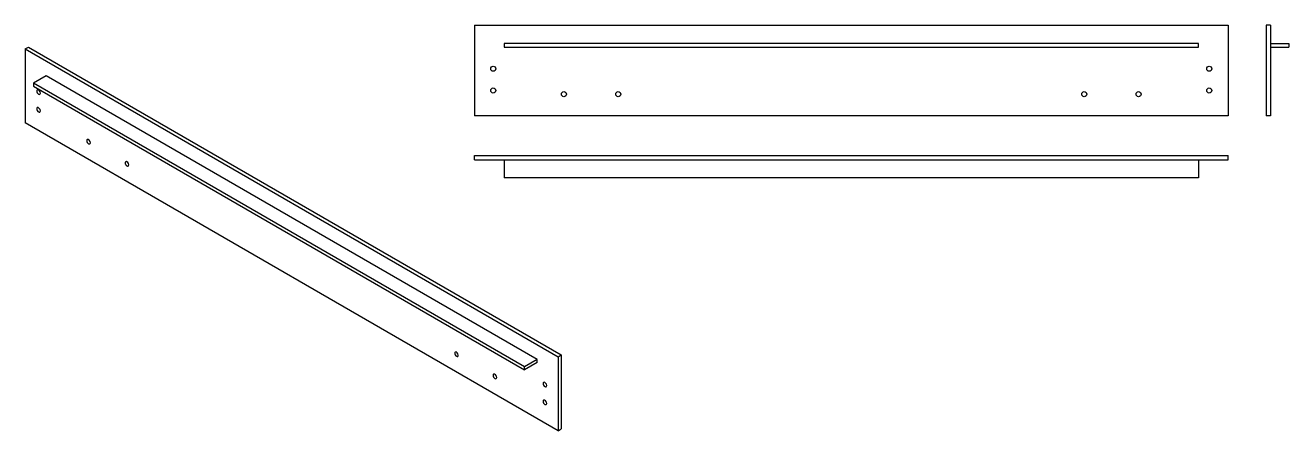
# Model space of a CAD drawing. Header units: millimetres. Extents: x -2131 to 1356, y -888 to 230.
import ezdxf

# ---------------------------------------------------------------- set-up
doc = ezdxf.new("R2010")
doc.units = ezdxf.units.MM
for name, color, linetype in [('ProjItem197', 7, 'CONTINUOUS'), ('ProjItem198', 7, 'CONTINUOUS'), ('ProjItem199', 7, 'CONTINUOUS'), ('ProjItem200', 7, 'CONTINUOUS')]:
    doc.layers.add(name, color=color, linetype=linetype)

msp = doc.modelspace()

# ---------------------------------------------------------------- linework, layer by layer
at = {"layer": 'ProjItem197'}
for p, q in [((-891.5, 230), (1188.5, 230)), ((-891.5, 230), (-891.5, -20)), ((1188.5, 230), (1188.5, -20)), ((1106.5, 180), (-809.5, 180)), ((-809.5, 180), (-809.5, 170)), ((1106.5, 170), (1106.5, 180)), ((-809.5, 170), (1106.5, 170)), ((1188.5, -20), (-891.5, -20))]:
    msp.add_line(p, q, dxfattribs=at)
for centre in [(-839.5, 110), (1136.5, 110), (-839.5, 50), (-644.5, 40), (-494.5, 40), (791.5, 40), (941.5, 40), (1136.5, 50)]:
    msp.add_circle(centre, 7, dxfattribs=at)
at = {"layer": 'ProjItem198'}
for p, q in [((-2130.93, 164.892), (-2122.45, 169.791)), ((-2130.93, 164.892), (-660.15, -684.264)), ((-2130.93, 164.892), (-2130.93, -39.2321)), ((-2122.45, 169.791), (-651.665, -679.365)), ((-2072.95, 90.5909), (-2108.31, 70.1785)), ((-753.488, -712.025), (-2108.31, 70.1785)), ((-2108.31, 70.1785), (-2108.31, 62.0135)), ((-718.133, -691.613), (-2072.95, 90.5909)), ((-2108.31, 62.0135), (-753.488, -720.19)), ((-660.15, -888.389), (-2130.93, -39.2321)), ((-718.133, -691.613), (-753.488, -712.025)), ((-718.133, -699.778), (-718.133, -691.613)), ((-660.15, -684.264), (-651.665, -679.365)), ((-660.15, -684.264), (-660.15, -888.389)), ((-651.665, -679.365), (-651.665, -883.49)), ((-718.133, -699.778), (-753.488, -720.19)), ((-753.488, -720.19), (-753.488, -712.025)), ((-660.15, -888.389), (-651.665, -883.49))]:
    msp.add_line(p, q, dxfattribs=at)
for centre, start_param, end_param in [((-2094.16, 45.6836), 0, 3.14159), ((-2094.16, 45.6836), 3.92699, 0), ((-2094.16, 45.6836), 3.14159, 3.92699), ((-2094.16, -3.3062), 0, 3.14159), ((-2094.16, -3.3062), 3.92699, 0), ((-2094.16, -3.3062), 3.14159, 3.92699), ((-1956.28, -91.0796), 0, 3.14159), ((-1956.28, -91.0796), 3.92699, 0), ((-1956.28, -91.0796), 3.14159, 3.92699), ((-1850.21, -152.317), 0, 3.14159), ((-1850.21, -152.317), 3.92699, 0), ((-1850.21, -152.317), 3.14159, 3.92699), ((-940.872, -677.324), 0, 3.14159), ((-940.872, -677.324), 3.92699, 0), ((-940.872, -677.324), 3.14159, 3.92699), ((-834.806, -738.561), 3.92699, 0), ((-834.806, -738.561), 0, 3.14159), ((-834.806, -738.561), 3.14159, 3.92699), ((-696.92, -761.015), 0, 3.14159), ((-696.92, -761.015), 3.92699, 0), ((-696.92, -761.015), 3.14159, 3.92699), ((-696.92, -810.005), 0, 3.14159), ((-696.92, -810.005), 3.92699, 0), ((-696.92, -810.005), 3.14159, 3.92699)]:
    msp.add_ellipse(centre, major_axis=(-3.5, 6.0622), ratio=0.57735, start_param=start_param, end_param=end_param, dxfattribs=at)
at = {"layer": 'ProjItem199'}
for p, q in [((1305.91, 230), (1293.91, 230)), ((1293.91, 230), (1293.91, -20)), ((1305.91, 230), (1305.91, -20)), ((1305.91, 180), (1355.91, 180)), ((1355.91, 180), (1355.91, 170)), ((1305.91, 170), (1355.91, 170)), ((1305.91, -20), (1293.91, -20))]:
    msp.add_line(p, q, dxfattribs=at)
at = {"layer": 'ProjItem200'}
for p, q in [((-891.5, -129.019), (1188.5, -129.019)), ((-891.5, -141.019), (-891.5, -129.019)), ((1188.5, -141.019), (1188.5, -129.019)), ((-891.5, -141.019), (1188.5, -141.019)), ((-809.5, -141.019), (-809.5, -191.019)), ((1106.5, -141.019), (1106.5, -191.019)), ((1106.5, -191.019), (-809.5, -191.019))]:
    msp.add_line(p, q, dxfattribs=at)

doc.saveas('drawing.dxf')
